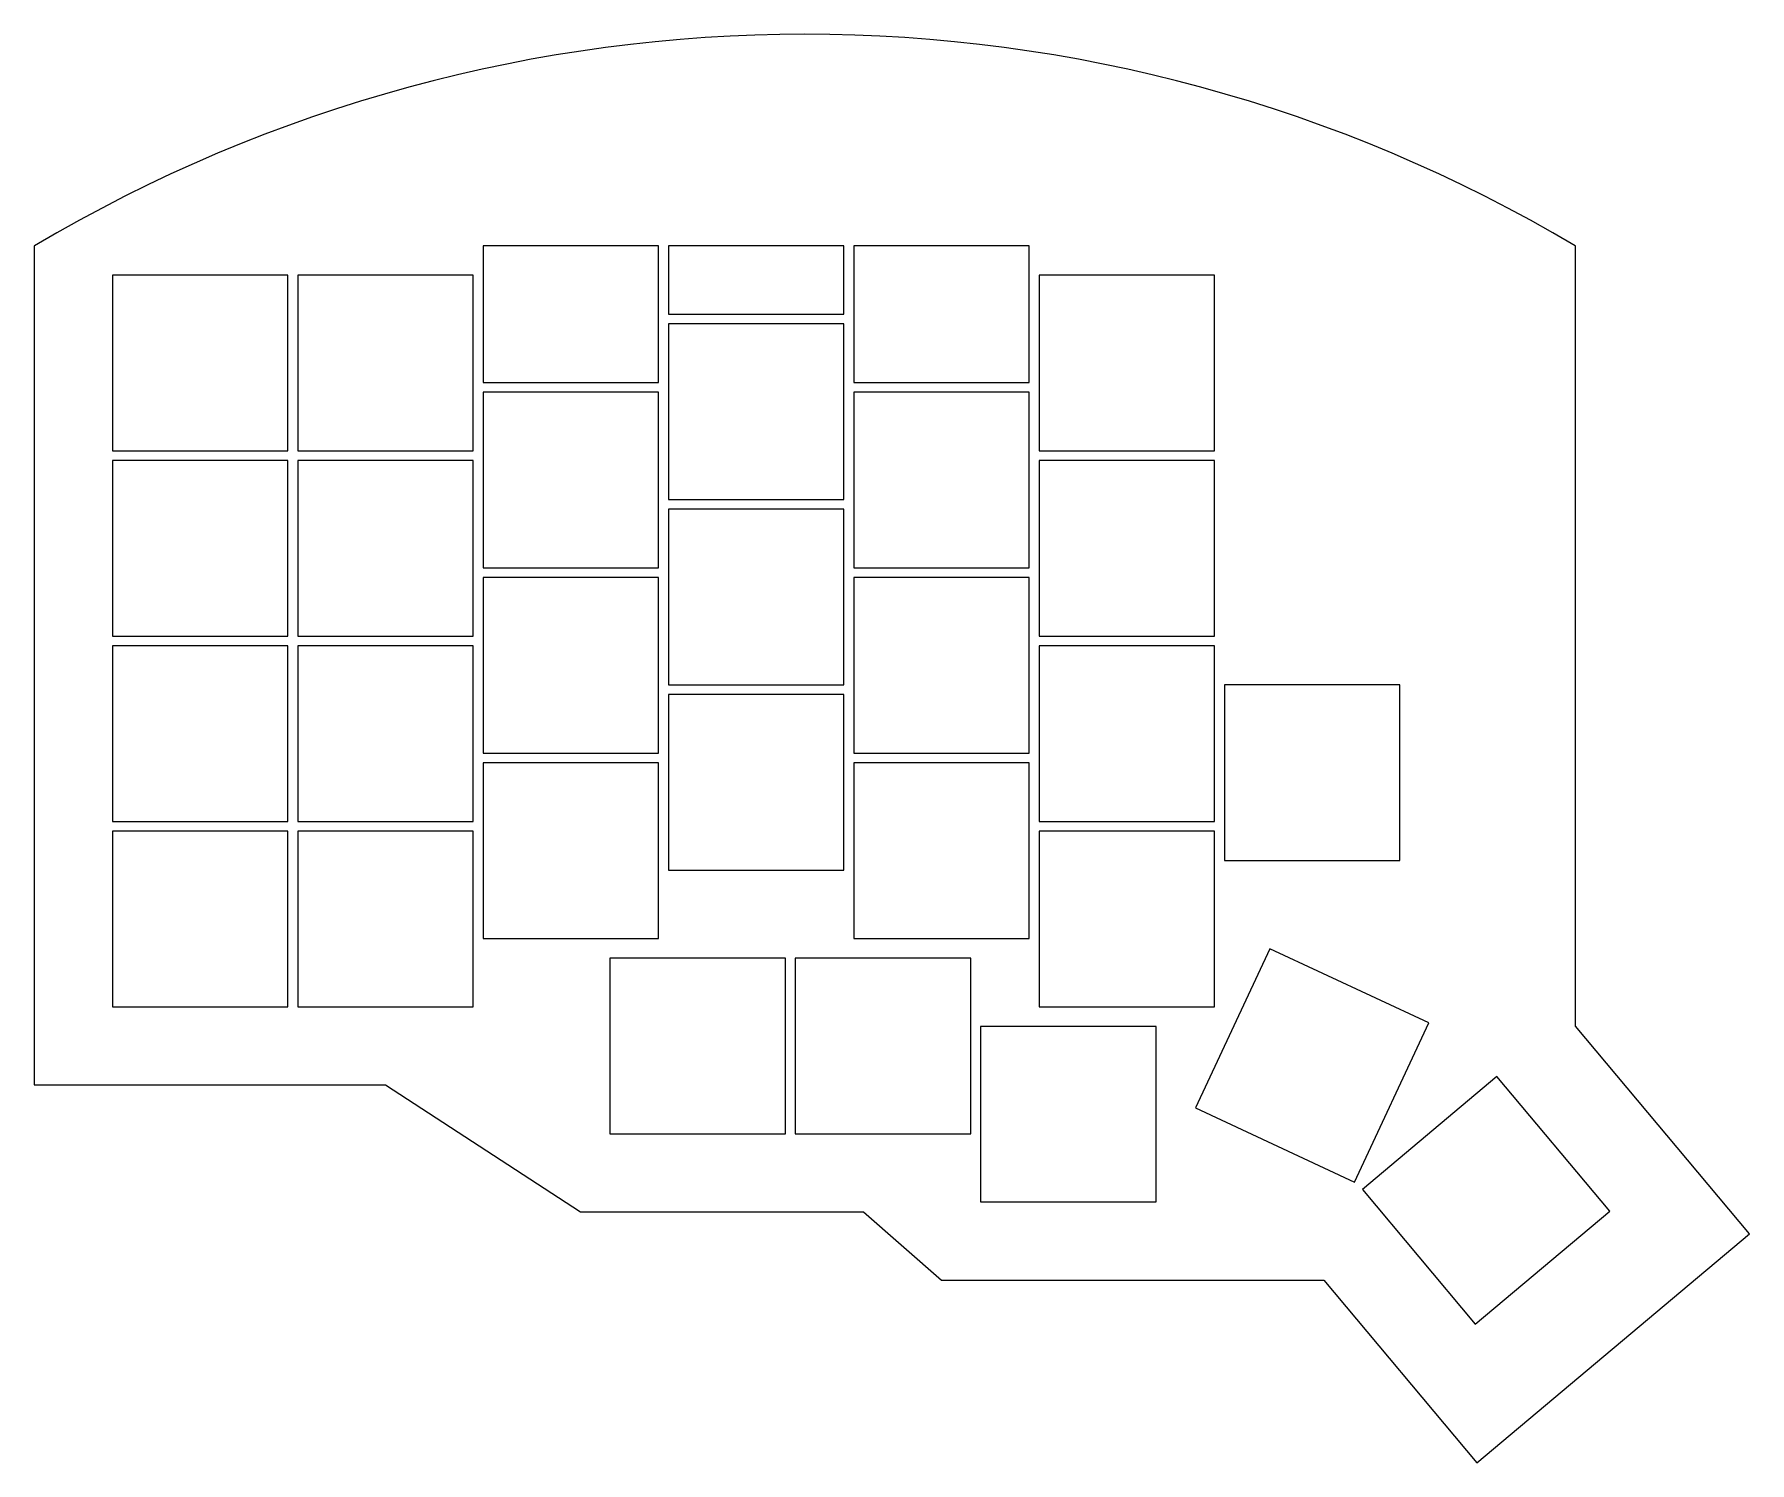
# Model space of a CAD drawing. Header units: millimetres. Extents: x -17 to 159, y -56 to 91.
import ezdxf

# ---------------------------------------------------------------- set-up
doc = ezdxf.new("R2010")
doc.units = ezdxf.units.MM

msp = doc.modelspace()

# ---------------------------------------------------------------- linework, layer by layer
for p, q in [((-16.97, 69), (-17, 69)), ((-17, 69), (-17, -17)), ((29, 69), (29, 55)), ((47, 69), (29, 69)), ((47, 55), (47, 69)), ((48, 69), (48, 62)), ((66, 69), (48, 69)), ((66, 62), (66, 69)), ((67, 69), (67, 55)), ((85, 69), (67, 69)), ((85, 55), (85, 69)), ((141, 69), (140.97, 69)), ((141, -10.98), (141, 69)), ((9, 66), (-9, 66)), ((-9, 66), (-9, 48)), ((9, 48), (9, 66)), ((28, 66), (10, 66)), ((10, 66), (10, 48)), ((28, 48), (28, 66)), ((104, 66), (86, 66)), ((86, 66), (86, 48)), ((104, 48), (104, 66)), ((48, 62), (66, 62)), ((66, 61), (48, 61)), ((48, 61), (48, 43)), ((66, 43), (66, 61)), ((29, 55), (47, 55)), ((67, 55), (85, 55)), ((47, 54), (29, 54)), ((29, 54), (29, 36)), ((47, 36), (47, 54)), ((85, 54), (67, 54)), ((67, 54), (67, 36)), ((85, 36), (85, 54)), ((-9, 48), (9, 48)), ((10, 48), (28, 48)), ((86, 48), (104, 48)), ((9, 47), (-9, 47)), ((-9, 47), (-9, 29)), ((9, 29), (9, 47)), ((28, 47), (10, 47)), ((10, 47), (10, 29)), ((28, 29), (28, 47)), ((104, 47), (86, 47)), ((86, 47), (86, 29)), ((104, 29), (104, 47)), ((48, 43), (66, 43)), ((66, 42), (48, 42)), ((48, 42), (48, 24)), ((66, 24), (66, 42)), ((29, 36), (47, 36)), ((67, 36), (85, 36)), ((47, 35), (29, 35)), ((29, 35), (29, 17)), ((47, 17), (47, 35)), ((85, 35), (67, 35)), ((67, 35), (67, 17)), ((85, 17), (85, 35)), ((-9, 29), (9, 29)), ((10, 29), (28, 29)), ((86, 29), (104, 29)), ((9, 28), (-9, 28)), ((-9, 28), (-9, 10)), ((9, 10), (9, 28)), ((28, 28), (10, 28)), ((10, 28), (10, 10)), ((28, 10), (28, 28)), ((104, 28), (86, 28)), ((86, 28), (86, 10)), ((104, 10), (104, 28)), ((48, 24), (66, 24)), ((66, 23), (48, 23)), ((48, 23), (48, 5)), ((66, 5), (66, 23)), ((123, 24), (105, 24)), ((105, 24), (105, 6)), ((123, 6), (123, 24)), ((29, 17), (47, 17)), ((47, 16), (29, 16)), ((29, 16), (29, -2)), ((47, -2), (47, 16)), ((67, 17), (85, 17)), ((85, 16), (67, 16)), ((67, 16), (67, -2)), ((85, -2), (85, 16)), ((-9, 10), (9, 10)), ((9, 9), (-9, 9)), ((-9, 9), (-9, -9)), ((9, -9), (9, 9)), ((10, 10), (28, 10)), ((28, 9), (10, 9)), ((10, 9), (10, -9)), ((28, -9), (28, 9)), ((86, 10), (104, 10)), ((104, 9), (86, 9)), ((86, 9), (86, -9)), ((104, -9), (104, 9)), ((105, 6), (123, 6)), ((48, 5), (66, 5)), ((29, -2), (47, -2)), ((67, -2), (85, -2)), ((109.65, -3.04), (102.04, -19.35)), ((125.96, -10.65), (109.65, -3.04)), ((60, -4), (42, -4)), ((42, -4), (42, -22)), ((60, -22), (60, -4)), ((79, -4), (61, -4)), ((61, -4), (61, -22)), ((79, -22), (79, -4)), ((-9, -9), (9, -9)), ((10, -9), (28, -9)), ((86, -9), (104, -9)), ((98, -11), (80, -11)), ((80, -11), (80, -29)), ((98, -29), (98, -11)), ((118.35, -26.96), (125.96, -10.65)), ((158.85, -32.26), (141, -10.98)), ((-17, -17), (19, -17)), ((19, -17), (39, -30)), ((132.93, -16.15), (119.15, -27.72)), ((144.51, -29.94), (132.93, -16.15)), ((102.04, -19.35), (118.35, -26.96)), ((42, -22), (60, -22)), ((61, -22), (79, -22)), ((119.15, -27.72), (130.72, -41.51)), ((80, -29), (98, -29)), ((39, -30), (68, -30)), ((68, -30), (76, -37)), ((130.72, -41.51), (144.51, -29.94)), ((130.89, -55.72), (158.85, -32.26)), ((76, -37), (115.18, -37)), ((115.18, -37), (130.89, -55.72))]:
    msp.add_line(p, q)
msp.add_arc((62, -64), 154.68, 59.2986, 120.7014)

doc.saveas('drawing.dxf')
